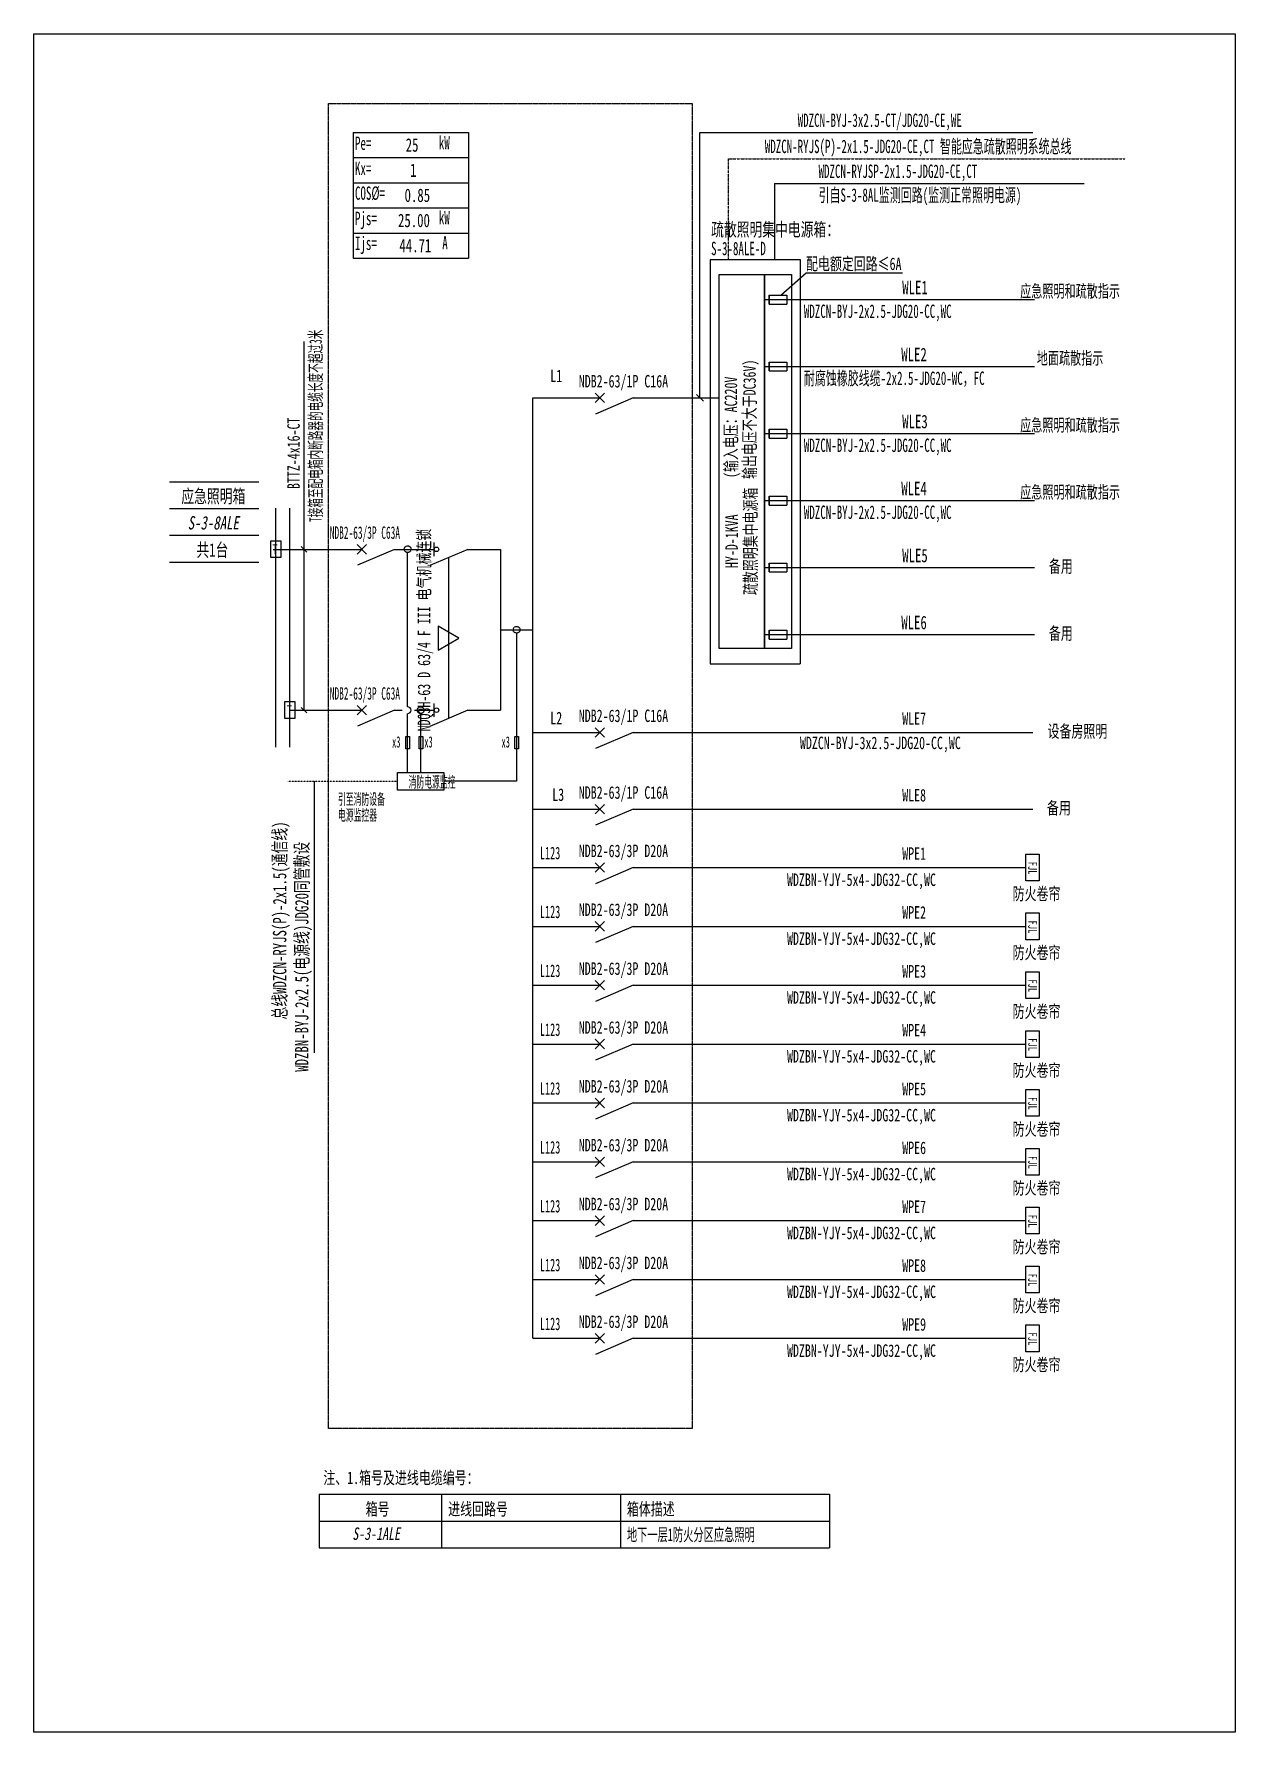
# Model space of a CAD drawing. Extents: x 251754 to 253658, y 333428 to 336121.
import ezdxf
from ezdxf.enums import TextEntityAlignment as Align

# ---------------------------------------------------------------- set-up
doc = ezdxf.new("R2010")
doc.units = 0
doc.header["$MEASUREMENT"] = 0
for name, pattern in [('_点划线L', [1.9, 1.5, -0.17, 0.06, -0.17]), ('_虚线S', [0.25, 0.125, -0.125]), ('DASH', [0.35, 0.25, -0.1]), ('DASHED', [0.75, 0.5, -0.25]), ('DIVIDE', [1.25, 0.5, -0.25, 0, -0.25, 0, -0.25])]:
    doc.linetypes.add(name, pattern=pattern)
for name, color, linetype in [('D_E_Eqpm(强电设备)', 100, 'Continuous'), ('D_E_Eqpm（强电设备）', 100, 'Continuous'), ('D_E_Text(强电文字)', 51, 'Continuous'), ('D_E_Text（强电文字）', 51, 'Continuous'), ('D_E_Wire(强电线缆)', 10, 'Continuous'), ('D_E_Wire（强电线缆）', 10, 'Continuous'), ('D_El_Wire（弱电线缆）', 10, 'Continuous'), ('D_T_TableDim（表格尺寸）', 255, 'Continuous'), ('DQ_Eqpm', 100, 'Continuous'), ('FL04GGFW_E72-配电箱系统图-塔楼部分$0$D_E_Eqpm（强电设备）', 100, 'Continuous'), ('FL09U293_E72-地下室配电箱系统图$0$D_E_Eqpm（强电设备）', 100, 'Continuous'), ('FL09U293_E72-地下室配电箱系统图$0$D_E_Text（强电文字）', 51, 'Continuous'), ('FL09U293_E72-地下室配电箱系统图$0$D_T_TableDim（表格尺寸）', 255, 'Continuous'), ('系统图', 220, 'Continuous')]:
    doc.layers.add(name, color=color, linetype=linetype)
doc.styles.add('FL09U293_E72-地下室配电箱系统图$0$FL04GGFW_E72-配电箱系统图-塔楼部分$0$电气', font='', dxfattribs={"width": 0.7})
doc.styles.add('FL09U293_E72-地下室配电箱系统图$0$FL04GGFW_E72-配电箱系统图-塔楼部分$0$电气箱', font='simhei.ttf', dxfattribs={"width": 0.8, "oblique": 10})
doc.styles.add('FL09U293_E72-地下室配电箱系统图$0$电气', font='', dxfattribs={"width": 0.7})
doc.styles.add('FL09U293_E72-地下室配电箱系统图$0$电气箱', font='simhei.ttf', dxfattribs={"width": 0.8, "oblique": 10})
doc.styles.add('HZ', font='', dxfattribs={"width": 0.7, "height": 400})
doc.styles.add('电气', font='', dxfattribs={"width": 0.7})
doc.styles.get('FL09U293_E72-地下室配电箱系统图$0$FL04GGFW_E72-配电箱系统图-塔楼部分$0$电气').set_extended_font_data('SimSun')
doc.styles.get('FL09U293_E72-地下室配电箱系统图$0$电气').set_extended_font_data('SimSun')
doc.styles.get('HZ').set_extended_font_data('SimSun')
doc.styles.get('电气').set_extended_font_data('SimSun')

msp = doc.modelspace()

# ---------------------------------------------------------------- linework, layer by layer
at = {"layer": 'D_E_Eqpm(强电设备)'}
for p, q in [((252643.5, 335536.5, 0), (252658.5, 335551.6, 0)), ((252658.5, 335536.5, 0), (252643.5, 335551.6, 0)), ((252704.1, 335544, 0), (252644.2, 335518.3, 0)), ((252266.3, 335296.3, 0), (252281.3, 335311.3, 0)), ((252281.3, 335296.3, 0), (252266.3, 335311.3, 0)), ((252388.5, 335293.2, 0), (252388.5, 335314.4, 0)), ((252266.3, 335041.3, 0), (252281.3, 335056.3, 0)), ((252281.3, 335041.3, 0), (252266.3, 335056.3, 0)), ((252388.5, 335038.2, 0), (252388.5, 335059.4, 0)), ((252643.5, 335006, 0), (252658.5, 335021, 0)), ((252658.5, 335006, 0), (252643.5, 335021, 0)), ((252704.1, 335013.5, 0), (252644.2, 334987.8, 0)), ((252643.5, 334884.3, 0), (252658.5, 334899.4, 0)), ((252658.5, 334884.3, 0), (252643.5, 334899.4, 0)), ((252704.1, 334891.9, 0), (252644.2, 334866.2, 0)), ((252643.5, 334791.8, 0), (252658.5, 334806.9, 0)), ((252658.5, 334791.8, 0), (252643.5, 334806.9, 0)), ((252704.1, 334799.3, 0), (252644.2, 334773.6, 0)), ((252643.5, 334698.5, 0), (252658.5, 334713.5, 0)), ((252658.5, 334698.5, 0), (252643.5, 334713.5, 0)), ((252704.1, 334706, 0), (252644.2, 334680.3, 0)), ((252643.5, 334605.2, 0), (252658.5, 334620.2, 0)), ((252658.5, 334605.2, 0), (252643.5, 334620.2, 0)), ((252704.1, 334612.7, 0), (252644.2, 334587, 0)), ((252643.5, 334511.9, 0), (252658.5, 334526.9, 0)), ((252658.5, 334511.9, 0), (252643.5, 334526.9, 0)), ((252704.1, 334519.4, 0), (252644.2, 334493.7, 0)), ((252643.5, 334418.5, 0), (252658.5, 334433.6, 0)), ((252658.5, 334418.5, 0), (252643.5, 334433.6, 0)), ((252704.1, 334426.1, 0), (252644.2, 334400.3, 0)), ((252643.5, 334325.2, 0), (252658.5, 334340.2, 0)), ((252658.5, 334325.2, 0), (252643.5, 334340.2, 0)), ((252704.1, 334332.7, 0), (252644.2, 334307, 0)), ((252643.5, 334231.9, 0), (252658.5, 334246.9, 0)), ((252658.5, 334231.9, 0), (252643.5, 334246.9, 0)), ((252704.1, 334239.4, 0), (252644.2, 334213.7, 0)), ((252643.5, 334138.6, 0), (252658.5, 334153.6, 0)), ((252658.5, 334138.6, 0), (252643.5, 334153.6, 0)), ((252704.1, 334146.1, 0), (252644.2, 334120.4, 0)), ((252643.5, 334045.2, 0), (252658.5, 334060.3, 0)), ((252658.5, 334045.2, 0), (252643.5, 334060.3, 0)), ((252704.1, 334052.8, 0), (252644.2, 334027.1, 0))]:
    msp.add_line(p, q, dxfattribs=at)
for centre in [(252392.1, 335303.8, 0), (252392.1, 335048.8, 0)]:
    msp.add_circle(centre, 3.61, dxfattribs=at)
at = {"layer": 'D_E_Eqpm（强电设备）'}
for p, q in [((252840.3, 335146.6, 0), (252840.3, 335739.6, 0)), ((252840.3, 335739.6, 0), (252912.3, 335739.6, 0)), ((252912.3, 335739.6, 0), (252912.3, 335146.6, 0)), ((252441.6, 335303.8, 0), (252381.7, 335278.1, 0)), ((252427.7, 335163, 0), (252395, 335181.9, 0)), ((252395, 335181.9, 0), (252395, 335144, 0)), ((252395, 335144, 0), (252427.7, 335163, 0)), ((252912.3, 335146.6, 0), (252840.3, 335146.6, 0)), ((252441.6, 335048.8, 0), (252381.7, 335023.1, 0))]:
    msp.add_line(p, q, dxfattribs=at)
at = {"layer": 'D_E_Eqpm（强电设备）', "linetype": 'DASH'}
msp.add_line((252411.6, 335036, 0), (252411.6, 335290.9, 0), dxfattribs=at)
at = {"layer": 'D_E_Eqpm（强电设备）', "elevation": 0}
for points in [[(253347.6, 334820.6), (253347.6, 334778.1), (253326.3, 334778.1), (253326.3, 334820.6)], [(253347.6, 334727.3), (253347.6, 334684.8), (253326.3, 334684.8), (253326.3, 334727.3)], [(253347.6, 334633.9), (253347.6, 334591.5), (253326.3, 334591.5), (253326.3, 334633.9)], [(253347.6, 334540.6), (253347.6, 334498.1), (253326.3, 334498.1), (253326.3, 334540.6)], [(253347.6, 334447.3), (253347.6, 334404.8), (253326.3, 334404.8), (253326.3, 334447.3)], [(253347.6, 334354), (253347.6, 334311.5), (253326.3, 334311.5), (253326.3, 334354)], [(253347.6, 334260.7), (253347.6, 334218.2), (253326.3, 334218.2), (253326.3, 334260.7)], [(253347.6, 334167.3), (253347.6, 334124.8), (253326.3, 334124.8), (253326.3, 334167.3)], [(253347.6, 334074), (253347.6, 334031.5), (253326.3, 334031.5), (253326.3, 334074)]]:
    msp.add_lwpolyline(points, close=True, dxfattribs=at)
at = {"layer": 'D_E_Text(强电文字)', "color": 51}
for p, q in [((252182.1, 335048.8, 0), (252182.1, 335633.2, 0)), ((252177.7, 335308.2, 0), (252186.6, 335299.4, 0)), ((252177.7, 335053.2, 0), (252186.6, 335044.4, 0)), ((252198.2, 334936.1, 0), (252198.2, 334505.2, 0))]:
    msp.add_line(p, q, dxfattribs=at)
at = {"layer": 'D_E_Text（强电文字）'}
for p, q in [((252260.2, 335964.8, 0), (252442.9, 335964.8, 0)), ((252260.2, 335964.8, 0), (252260.2, 335765.6, 0)), ((252442.9, 335964.8, 0), (252442.9, 335765.6, 0)), ((252809.8, 335964.8, 0), (253337.2, 335964.8, 0)), ((252809.8, 335544, 0), (252809.8, 335964.8, 0)), ((252260.2, 335925, 0), (252442.9, 335925, 0)), ((252260.2, 335885.1, 0), (252442.9, 335885.1, 0)), ((252260.2, 335845.3, 0), (252442.9, 335845.3, 0)), ((252260.2, 335805.4, 0), (252442.9, 335805.4, 0)), ((252260.2, 335765.6, 0), (252442.9, 335765.6, 0)), ((252938.2, 335707, 0), (252978.4, 335742.1, 0)), ((252978.4, 335742.1, 0), (253130.6, 335742.1, 0)), ((252804.4, 335549.5, 0), (252815.2, 335538.6, 0))]:
    msp.add_line(p, q, dxfattribs=at)
at = {"layer": 'D_E_Wire(强电线缆)'}
for p, q in [((252137.2, 334990.3, 0), (252137.2, 335369.3, 0)), ((252133.2, 335303.8, 0), (252273.8, 335303.8, 0)), ((252325.8, 335303.8, 0), (252388.5, 335303.8, 0)), ((252441.6, 335303.8, 0), (252493.5, 335303.8, 0)), ((252325.8, 335048.8, 0), (252337.8, 335048.8, 0)), ((252357.5, 335048.8, 0), (252388.5, 335048.8, 0)), ((252441.6, 335048.8, 0), (252493.5, 335048.8, 0))]:
    msp.add_line(p, q, dxfattribs=at)
at = {"layer": 'D_E_Wire(强电线缆)', "linetype": 'DASH'}
for p, q in [((252159.8, 334990.3, 0), (252159.8, 335369.3, 0)), ((252159.8, 335048.8, 0), (252273.8, 335048.8, 0))]:
    msp.add_line(p, q, dxfattribs=at)
at = {"layer": 'D_E_Wire（强电线缆）', "color": 10}
for p, q in [((252927.9, 335883.8, 0), (252927.9, 335762.8, 0)), ((252927.9, 335883.8, 0), (253419, 335883.8, 0)), ((252912.3, 335699.9, 0), (253340.3, 335699.9, 0)), ((252912.3, 335593.7, 0), (253340.3, 335593.7, 0)), ((252912.3, 335487.4, 0), (253340.3, 335487.4, 0)), ((252912.3, 335381.2, 0), (253340.3, 335381.2, 0)), ((252912.3, 335275, 0), (253340.3, 335275, 0)), ((252912.3, 335168.7, 0), (253340.3, 335168.7, 0))]:
    msp.add_line(p, q, dxfattribs=at)
at = {"layer": 'D_E_Wire（强电线缆）'}
for p, q in [((252544.8, 334052.8, 0), (252544.8, 335544, 0)), ((252544.8, 335544, 0), (252651, 335544, 0)), ((252704.1, 335544, 0), (252840.3, 335544, 0)), ((252493.5, 335303.8, 0), (252493.5, 335048.8, 0)), ((252493.5, 335176.3, 0), (252544.8, 335176.3, 0)), ((252519.1, 335171, 0), (252519.1, 334936.1, 0)), ((252367, 335043.5, 0), (252367, 334950.2, 0)), ((252343.6, 335007.2, 0), (252349.2, 335007.2, 0)), ((252343.6, 334987.5, 0), (252343.6, 335007.2, 0)), ((252349.2, 335007.2, 0), (252349.2, 334987.5, 0)), ((252364.6, 335007.2, 0), (252370.2, 335007.2, 0)), ((252364.6, 334987.5, 0), (252364.6, 335007.2, 0)), ((252370.2, 335007.2, 0), (252370.2, 334987.5, 0)), ((252516.5, 335007.2, 0), (252522.1, 335007.2, 0)), ((252516.5, 334987.5, 0), (252516.5, 335007.2, 0)), ((252522.1, 335007.2, 0), (252522.1, 334987.5, 0)), ((252544.8, 335013.5, 0), (252651, 335013.5, 0)), ((252704.1, 335013.5, 0), (253337.2, 335013.5, 0)), ((252349.2, 334987.5, 0), (252343.6, 334987.5, 0)), ((252370.2, 334987.5, 0), (252364.6, 334987.5, 0)), ((252522.1, 334987.5, 0), (252516.5, 334987.5, 0)), ((252544.8, 334891.9, 0), (252651, 334891.9, 0)), ((252704.1, 334891.9, 0), (253337.2, 334891.9, 0)), ((252544.8, 334799.3, 0), (252651, 334799.3, 0)), ((252704.1, 334799.3, 0), (253326.3, 334799.3, 0)), ((252544.8, 334706, 0), (252651, 334706, 0)), ((252704.1, 334706, 0), (253326.3, 334706, 0)), ((252544.8, 334612.7, 0), (252651, 334612.7, 0)), ((252704.1, 334612.7, 0), (253326.3, 334612.7, 0)), ((252544.8, 334519.4, 0), (252651, 334519.4, 0)), ((252704.1, 334519.4, 0), (253326.3, 334519.4, 0)), ((252544.8, 334426.1, 0), (252651, 334426.1, 0)), ((252704.1, 334426.1, 0), (253326.3, 334426.1, 0)), ((252544.8, 334332.7, 0), (252651, 334332.7, 0)), ((252704.1, 334332.7, 0), (253326.3, 334332.7, 0)), ((252544.8, 334239.4, 0), (252651, 334239.4, 0)), ((252704.1, 334239.4, 0), (253326.3, 334239.4, 0)), ((252544.8, 334146.1, 0), (252651, 334146.1, 0)), ((252704.1, 334146.1, 0), (253326.3, 334146.1, 0)), ((252544.8, 334052.8, 0), (252651, 334052.8, 0)), ((252704.1, 334052.8, 0), (253326.3, 334052.8, 0))]:
    msp.add_line(p, q, dxfattribs=at)
at = {"layer": 'D_E_Wire（强电线缆）', "linetype": '_点划线L'}
for p, q in [((252346.4, 335054.1, 0), (252346.4, 335298.8, 0)), ((252346.4, 334950.2, 0), (252346.4, 335043.5, 0)), ((252330.3, 334950.2, 0), (252403.7, 334950.2, 0)), ((252330.3, 334921.9, 0), (252330.3, 334950.2, 0)), ((252403.7, 334950.2, 0), (252403.7, 334921.9, 0)), ((252403.7, 334921.9, 0), (252330.3, 334921.9, 0)), ((252519.1, 334936.1, 0), (252403.7, 334936.1, 0))]:
    msp.add_line(p, q, dxfattribs=at)
at = {"layer": 'D_E_Wire（强电线缆）', "linetype": '_虚线S'}
msp.add_line((252155.8, 334936.1, 0), (252330.3, 334936.1, 0), dxfattribs=at)
at = {"layer": 'D_E_Wire（强电线缆）', "linetype": '_点划线L'}
for centre in [(252346.4, 335304.1, 0), (252519.1, 335176.3, 0), (252367, 335048.8, 0)]:
    msp.add_circle(centre, 5.31, dxfattribs=at)
at = {"layer": 'D_E_Wire（强电线缆）'}
msp.add_arc((252346.4, 335048.8, 0), 5.31, 270, 90, dxfattribs=at)
at = {"layer": 'D_El_Wire（弱电线缆）', "color": 200, "linetype": 'DIVIDE'}
for q in [(253484, 335923.2, 0), (252854.4, 335762.8, 0)]:
    msp.add_line((252854.4, 335923.2, 0), q, dxfattribs=at)
at = {"layer": 'D_T_TableDim（表格尺寸）', "linetype": 'DASHED'}
for p, q in [((252220.8, 333910, 0), (252220.8, 336010.5, 0)), ((252220.8, 336010.5, 0), (252797.6, 336010.5, 0)), ((252797.6, 336010.5, 0), (252797.6, 333910, 0)), ((252797.6, 333910, 0), (252220.8, 333910, 0))]:
    msp.add_line(p, q, dxfattribs=at)
at = {"layer": 'D_T_TableDim（表格尺寸）', "linetype": 'DASH'}
for p, q in [((252968.9, 335762.8, 0), (252826.1, 335762.8, 0)), ((252826.1, 335762.8, 0), (252826.1, 335122.3, 0)), ((252968.9, 335122.3, 0), (252968.9, 335762.8, 0)), ((252826.1, 335122.3, 0), (252968.9, 335122.3, 0))]:
    msp.add_line(p, q, dxfattribs=at)
at = {"layer": 'DQ_Eqpm'}
for p, q in [((252145.7, 335316.8, 0), (252128.7, 335316.8, 0)), ((252128.7, 335316.8, 0), (252128.7, 335291.3, 0)), ((252145.7, 335291.3, 0), (252145.7, 335316.8, 0)), ((252128.7, 335291.3, 0), (252145.7, 335291.3, 0)), ((252168.3, 335061.8, 0), (252151.3, 335061.8, 0)), ((252151.3, 335061.8, 0), (252151.3, 335036.3, 0)), ((252168.3, 335036.3, 0), (252168.3, 335061.8, 0)), ((252151.3, 335036.3, 0), (252168.3, 335036.3, 0))]:
    msp.add_line(p, q, dxfattribs=at)
at = {"layer": 'FL04GGFW_E72-配电箱系统图-塔楼部分$0$D_E_Eqpm（强电设备）'}
for p, q in [((252912.2, 335146.6, 0), (252912.3, 335739.6, 0)), ((252912.3, 335739.6, 0), (252954.8, 335739.6, 0)), ((252954.8, 335739.6, 0), (252954.7, 335146.6, 0)), ((252919.3, 335707, 0), (252947.7, 335707, 0)), ((252919.3, 335707, 0), (252919.3, 335707, 0)), ((252919.3, 335707, 0), (252919.3, 335692.8, 0)), ((252919.3, 335692.8, 0), (252919.3, 335707, 0)), ((252947.7, 335707, 0), (252947.7, 335692.8, 0)), ((252919.3, 335692.8, 0), (252947.7, 335692.8, 0)), ((252919.3, 335692.8, 0), (252919.3, 335692.8, 0)), ((252919.3, 335600.7, 0), (252947.7, 335600.7, 0)), ((252919.3, 335600.7, 0), (252919.3, 335600.7, 0)), ((252919.3, 335600.7, 0), (252919.3, 335586.6, 0)), ((252919.3, 335586.6, 0), (252919.3, 335600.7, 0)), ((252947.7, 335600.7, 0), (252947.7, 335586.6, 0)), ((252919.3, 335586.6, 0), (252947.7, 335586.6, 0)), ((252919.3, 335586.6, 0), (252919.3, 335586.6, 0)), ((252919.3, 335494.5, 0), (252947.7, 335494.5, 0)), ((252919.3, 335494.5, 0), (252919.3, 335494.5, 0)), ((252919.3, 335494.5, 0), (252919.3, 335480.3, 0)), ((252919.3, 335480.3, 0), (252919.3, 335494.5, 0)), ((252947.7, 335494.5, 0), (252947.7, 335480.3, 0)), ((252919.3, 335480.3, 0), (252947.7, 335480.3, 0)), ((252919.3, 335480.3, 0), (252919.3, 335480.3, 0)), ((252919.3, 335388.3, 0), (252947.7, 335388.3, 0)), ((252919.3, 335388.3, 0), (252919.3, 335388.3, 0)), ((252919.3, 335388.3, 0), (252919.3, 335374.1, 0)), ((252919.3, 335374.1, 0), (252919.3, 335388.3, 0)), ((252947.7, 335388.3, 0), (252947.7, 335374.1, 0)), ((252919.3, 335374.1, 0), (252947.7, 335374.1, 0)), ((252919.3, 335374.1, 0), (252919.3, 335374.1, 0)), ((252919.3, 335282, 0), (252947.7, 335282, 0)), ((252919.3, 335282, 0), (252919.3, 335282, 0)), ((252919.3, 335282, 0), (252919.3, 335267.9, 0)), ((252919.3, 335267.9, 0), (252919.3, 335282, 0)), ((252947.7, 335282, 0), (252947.7, 335267.9, 0)), ((252919.3, 335267.9, 0), (252947.7, 335267.9, 0)), ((252919.3, 335267.9, 0), (252919.3, 335267.9, 0)), ((252919.3, 335175.8, 0), (252947.7, 335175.8, 0)), ((252919.3, 335175.8, 0), (252919.3, 335175.8, 0)), ((252919.3, 335175.8, 0), (252919.3, 335161.6, 0)), ((252919.3, 335161.6, 0), (252919.3, 335175.8, 0)), ((252947.7, 335175.8, 0), (252947.7, 335161.6, 0)), ((252954.7, 335146.6, 0), (252912.2, 335146.6, 0)), ((252919.3, 335161.6, 0), (252947.7, 335161.6, 0)), ((252919.3, 335161.6, 0), (252919.3, 335161.6, 0))]:
    msp.add_line(p, q, dxfattribs=at)
at = {"layer": 'FL09U293_E72-地下室配电箱系统图$0$D_E_Eqpm（强电设备）'}
for p, q in [((252325.8, 335303.8, 0), (252267, 335278.6, 0)), ((252325.8, 335048.8, 0), (252267, 335023.6, 0))]:
    msp.add_line(p, q, dxfattribs=at)
at = {"layer": 'FL09U293_E72-地下室配电箱系统图$0$D_T_TableDim（表格尺寸）'}
for p, q in [((251968.9, 335411.1, 0), (252110.5, 335411.1, 0)), ((251968.9, 335368.6, 0), (252110.5, 335368.6, 0)), ((251968.9, 335326.2, 0), (252110.5, 335326.2, 0)), ((251968.9, 335283.7, 0), (252110.5, 335283.7, 0))]:
    msp.add_line(p, q, dxfattribs=at)
at = {"layer": 'FL09U293_E72-地下室配电箱系统图$0$D_T_TableDim（表格尺寸）', "ltscale": 3.5}
for p, q in [((252206.1, 333805.5, 0), (253015.1, 333805.5, 0)), ((252206.1, 333805.5, 0), (252206.1, 333720.5, 0)), ((252400, 333805.5, 0), (252400, 333720.5, 0)), ((252683.6, 333805.5, 0), (252683.6, 333720.5, 0)), ((253015.1, 333805.5, 0), (253015.1, 333720.5, 0)), ((252206.1, 333763, 0), (253015.1, 333763, 0)), ((252206.1, 333763, 0), (253015.1, 333763, 0)), ((252206.1, 333720.5, 0), (253015.1, 333720.5, 0))]:
    msp.add_line(p, q, dxfattribs=at)
at = {"layer": '系统图', "ltscale": 9973.992009}
msp.add_lwpolyline([(251754, 336121), (253658, 336121), (253658, 333428.5), (251754, 333428.5)], close=True, dxfattribs=at)

# ---------------------------------------------------------------- texts
at = {"layer": 'D_E_Eqpm（强电设备）', "color": 51, "style": '电气', "width": 0.7}
for p in [(253337.1, 334798.4, 0), (253337.1, 334705.1, 0), (253337.1, 334611.8, 0), (253337.1, 334518.5, 0), (253337.1, 334425.1, 0), (253337.1, 334331.8, 0), (253337.1, 334238.5, 0), (253337.1, 334145.2, 0), (253337.1, 334051.9, 0)]:
    msp.add_text('FJL', height=14.16, rotation=270, dxfattribs=at).set_placement(p, align=Align.MIDDLE)
at = {"layer": 'D_E_Text(强电文字)', "color": 51, "style": '电气'}
for s, height, width, p in [('疏散照明集中电源箱：', 21.25, 0.7, (252827.4, 335800.4, 0)), ('L1', 19.83, 0.7, (252572.5, 335568.9, 0)), ('NDB2-63/1P C16A', 19.831, 0.7, (252617.7, 335560.5, 0)), ('备用', 19.83, 0.7, (253362.9, 335266.9, 0)), ('备用', 19.83, 0.7, (253362.9, 335160.7, 0)), ('L2', 19.83, 0.7, (252572.5, 335026.4, 0)), ('NDB2-63/1P C16A', 19.831, 0.7, (252617.7, 335030, 0)), ('WLE7', 19.83, 0.7, (253130.4, 335025.7, 0)), ('设备房照明', 19.83, 0.7, (253360.8, 335005.5, 0)), ('WDZCN-BYJ-3x2.5-JDG20-CC,WC ', 19.831, 0.7, (252968.3, 334987, 0)), ('L3', 19.83, 0.7, (252575.6, 334904.9, 0)), ('NDB2-63/1P C16A', 19.831, 0.7, (252617.7, 334908.3, 0)), ('WLE8', 19.83, 0.7, (253130.4, 334904, 0)), ('备用', 19.83, 0.7, (253359.9, 334883.8, 0)), ('L123', 19.83, 0.6, (252556, 334812.4, 0)), ('NDB2-63/3P D20A', 19.831, 0.7, (252617.7, 334815.8, 0)), ('WPE1', 19.83, 0.7, (253130.4, 334811.5, 0)), ('WDZBN-YJY-5x4-JDG32-CC,WC ', 19.831, 0.7, (252947.8, 334770, 0)), ('防火卷帘', 19.83, 0.7, (253305.4, 334747.8, 0)), ('L123', 19.83, 0.6, (252556, 334719.1, 0)), ('NDB2-63/3P D20A', 19.831, 0.7, (252617.7, 334722.5, 0)), ('WPE2', 19.83, 0.7, (253130.4, 334718.2, 0)), ('WDZBN-YJY-5x4-JDG32-CC,WC ', 19.831, 0.7, (252947.8, 334676.6, 0)), ('防火卷帘', 19.83, 0.7, (253305.4, 334654.5, 0)), ('L123', 19.83, 0.6, (252556, 334625.7, 0)), ('NDB2-63/3P D20A', 19.831, 0.7, (252617.7, 334629.1, 0)), ('WPE3', 19.83, 0.7, (253130.4, 334624.8, 0)), ('WDZBN-YJY-5x4-JDG32-CC,WC ', 19.831, 0.7, (252947.8, 334583.3, 0)), ('防火卷帘', 19.83, 0.7, (253305.4, 334561.2, 0)), ('L123', 19.83, 0.6, (252556, 334532.4, 0)), ('NDB2-63/3P D20A', 19.831, 0.7, (252617.7, 334535.8, 0)), ('WPE4', 19.83, 0.7, (253130.4, 334531.5, 0)), ('WDZBN-YJY-5x4-JDG32-CC,WC ', 19.831, 0.7, (252947.8, 334490, 0)), ('防火卷帘', 19.83, 0.7, (253305.4, 334467.8, 0)), ('NDB2-63/3P D20A', 19.831, 0.7, (252617.7, 334442.5, 0)), ('L123', 19.83, 0.6, (252556, 334439.1, 0)), ('WPE5', 19.83, 0.7, (253130.4, 334438.2, 0)), ('WDZBN-YJY-5x4-JDG32-CC,WC ', 19.831, 0.7, (252947.8, 334396.7, 0)), ('防火卷帘', 19.83, 0.7, (253305.4, 334374.5, 0)), ('L123', 19.83, 0.6, (252556, 334345.8, 0)), ('NDB2-63/3P D20A', 19.831, 0.7, (252617.7, 334349.2, 0)), ('WPE6', 19.83, 0.7, (253130.4, 334344.9, 0)), ('WDZBN-YJY-5x4-JDG32-CC,WC ', 19.831, 0.7, (252947.8, 334303.3, 0)), ('防火卷帘', 19.83, 0.7, (253305.4, 334281.2, 0)), ('NDB2-63/3P D20A', 19.831, 0.7, (252617.7, 334255.9, 0)), ('L123', 19.83, 0.6, (252556, 334252.4, 0)), ('WPE7', 19.83, 0.7, (253130.4, 334251.5, 0)), ('WDZBN-YJY-5x4-JDG32-CC,WC ', 19.831, 0.7, (252947.8, 334210, 0)), ('防火卷帘', 19.83, 0.7, (253305.4, 334187.9, 0)), ('L123', 19.83, 0.6, (252556, 334159.1, 0)), ('NDB2-63/3P D20A', 19.831, 0.7, (252617.7, 334162.5, 0)), ('WPE8', 19.83, 0.7, (253130.4, 334158.2, 0)), ('WDZBN-YJY-5x4-JDG32-CC,WC ', 19.831, 0.7, (252947.8, 334116.7, 0)), ('防火卷帘', 19.83, 0.7, (253305.4, 334094.5, 0)), ('L123', 19.83, 0.6, (252556, 334065.8, 0)), ('NDB2-63/3P D20A', 19.831, 0.7, (252617.7, 334069.2, 0)), ('WPE9', 19.83, 0.7, (253130.4, 334064.9, 0)), ('WDZBN-YJY-5x4-JDG32-CC,WC ', 19.831, 0.7, (252947.8, 334023.4, 0)), ('防火卷帘', 19.83, 0.7, (253305.4, 334001.2, 0))]:
    msp.add_text(s, height=height, dxfattribs=dict(at, width=width)).set_placement(p)
at = {"layer": 'D_E_Text(强电文字)', "color": 51, "style": '电气', "width": 0.65}
for s, p in [('应急照明和疏散指示', (253396.5, 335713.7, 0)), ('地面疏散指示', (253396.5, 335607.5, 0)), ('应急照明和疏散指示', (253396.5, 335501.2, 0)), ('应急照明和疏散指示', (253396.5, 335395, 0))]:
    msp.add_text(s, height=19.83, dxfattribs=at).set_placement(p, align=Align.MIDDLE)
at = {"layer": 'D_E_Text(强电文字)', "color": 51, "style": '电气'}
for s, width, p in [('T接箱至配电箱内断路器的电缆长度不超过3米', 0.55, (252210.3, 335347.2, 0)), ('BTTZ-4x16-CT', 0.7, (252175.4, 335399.4, 0))]:
    msp.add_text(s, height=19.831, rotation=90, dxfattribs=dict(at, width=width)).set_placement(p)
at = {"layer": 'D_E_Text(强电文字)', "style": 'FL09U293_E72-地下室配电箱系统图$0$FL04GGFW_E72-配电箱系统图-塔楼部分$0$电气', "width": 0.7}
for s, p in [('应急照明箱', (252038.3, 335388.4, 0)), ('共1台', (252036.8, 335303.4, 0))]:
    msp.add_text(s, height=21.25, dxfattribs=at).set_placement(p, align=Align.MIDDLE)
at = {"layer": 'D_E_Text(强电文字)', "style": 'FL09U293_E72-地下室配电箱系统图$0$FL04GGFW_E72-配电箱系统图-塔楼部分$0$电气箱', "oblique": 10, "width": 0.7}
msp.add_text('S-3-8ALE', height=21.25, dxfattribs=at).set_placement((252038.3, 335345.9, 0), align=Align.MIDDLE)
at = {"layer": 'D_E_Text（强电文字）', "style": '电气'}
for s, height, width, p in [('WDZCN-BYJ-3x2.5-CT/JDG20-CE,WE', 21.247, 0.6, (252964.7, 335973.6, 0)), ('25', 21.25, 0.7, (252343.3, 335934.3, 0)), ('1', 21.2, 0.7, (252350.4, 335894.4, 0)), (' 0.85', 21.25, 0.7, (252331.4, 335854.6, 0)), ('WLE1', 21.25, 0.7, (253130.4, 335708.4, 0)), ('WDZCN-BYJ-2x2.5-JDG20-CC,WC', 21.247, 0.6, (252974.5, 335670.7, 0)), ('WLE2', 21.25, 0.7, (253128.9, 335602.1, 0)), ('耐腐蚀橡胶线缆-2x2.5-JDG20-WC，FC', 21.247, 0.6, (252974.5, 335564.5, 0)), ('WLE3', 21.25, 0.7, (253130.4, 335495.9, 0)), ('WDZCN-BYJ-2x2.5-JDG20-CC,WC', 21.247, 0.6, (252974.5, 335458.2, 0)), ('WLE4', 21.25, 0.7, (253128.9, 335389.7, 0)), ('WDZCN-BYJ-2x2.5-JDG20-CC,WC', 21.247, 0.6, (252974.5, 335352, 0)), ('WLE5', 21.25, 0.7, (253130.4, 335283.4, 0)), ('WLE6', 21.25, 0.7, (253128.9, 335177.2, 0))]:
    msp.add_text(s, height=height, dxfattribs=dict(at, width=width)).set_placement(p)
at = {"layer": 'D_E_Text（强电文字）', "linetype": 'Continuous', "style": '电气', "width": 0.6}
for s, height, p in [('Pe=', 21.25, (252262.9, 335937.1, 0)), ('kW', 21.25, (252395.8, 335937.9, 0)), ('Kx=', 21.25, (252262.9, 335897.2, 0)), ('COS%%C=', 21.25, (252262.9, 335858, 0)), ('Pjs=', 21.25, (252262.9, 335817.9, 0)), ('kW', 21.25, (252395.8, 335819.2, 0)), ('Ijs=', 21.25, (252262.9, 335778.5, 0)), ('A', 21.2, (252401.3, 335779.4, 0))]:
    msp.add_text(s, height=height, dxfattribs=at).set_placement(p)
at = {"layer": 'D_E_Text（强电文字）', "color": 51, "style": '电气', "width": 0.6}
for s, height, p in [('WDZCN-RYJS(P)-2x1.5-JDG20-CE,CT 智能应急疏散照明系统总线', 21.247, (252912.6, 335932.1, 0)), ('WDZCN-RYJSP-2x1.5-JDG20-CE,CT', 21.247, (252997.8, 335892.7, 0)), ('引自S-3-8AL监测回路(监测正常照明电源)', 21.247, (252997.8, 335854.9, 0)), ('S-3-8ALE-D', 21.25, (252827.4, 335770.2, 0))]:
    msp.add_text(s, height=height, dxfattribs=at).set_placement(p)
at = {"layer": 'D_E_Text（强电文字）', "color": 6, "style": '电气', "width": 0.7}
for s, p in [('25.00', (252331.1, 335814.7, 0)), ('44.71', (252333.3, 335774.9, 0))]:
    msp.add_text(s, height=21.25, dxfattribs=at).set_placement(p)
at = {"layer": 'D_E_Text（强电文字）', "style": '电气'}
for s, height, width, p in [('配电额定回路≤6A', 19.83, 0.7, (253053.6, 335757, 0)), ('NDB2-63/3P C63A', 19.831, 0.55, (252278.6, 335328.7, 0)), ('NDB2-63/3P C63A', 19.831, 0.55, (252278.6, 335073.7, 0))]:
    msp.add_text(s, height=height, dxfattribs=dict(at, width=width)).set_placement(p, align=Align.MIDDLE)
at = {"layer": 'D_E_Text（强电文字）', "color": 51, "style": '电气', "width": 0.7}
for s, height, p in [('输出电压不大于DC36V)', 19.831, (252889.5, 335510, 0)), ('(输入电压：AC220V', 19.831, (252859.9, 335497.3, 0)), ('疏散照明集中电源箱', 19.83, (252889.5, 335316.5, 0)), ('HY-D-1KVA', 19.83, (252859.9, 335316.7, 0))]:
    msp.add_text(s, height=height, rotation=90, dxfattribs=at).set_placement(p, align=Align.MIDDLE)
at = {"layer": 'D_E_Text（强电文字）', "style": '电气', "width": 0.7}
msp.add_text('NDQ3H-63 D 63/4 F III 电气机械连锁', height=19.831, rotation=90, dxfattribs=at).set_placement((252373.2, 335175.8, 0), align=Align.MIDDLE)
for s, p in [('总线WDZCN-RYJS(P)-2x1.5(通信线)', (252154.1, 334558.3)), ('WDZBN-BYJ-2x2.5(电源线)JDG20同管敷设', (252189.1, 334475.5))]:
    msp.add_text(s, height=21.247, rotation=90, dxfattribs=at).set_placement(p)
at = {"layer": 'D_E_Wire（强电线缆）', "color": 51, "linetype": 'Continuous', "style": 'HZ', "width": 0.5}
for s, p in [('x3', (252321.7, 334989.6, 0)), ('x3', (252372.8, 334989.6, 0)), ('x3', (252495.2, 334989.6, 0)), ('消防电源监控', (252347.8, 334926.1, 0)), ('引至消防设备', (252235.9, 334898.9, 0)), ('电源监控器', (252235.9, 334873.6, 0))]:
    msp.add_text(s, height=17.71, dxfattribs=at).set_placement(p)
at = {"layer": 'DQ_Eqpm', "color": 51, "style": '电气', "width": 0.8}
for p in [(252132, 335296.1, 0), (252154.6, 335041.1, 0)]:
    msp.add_text('T', height=15.6, dxfattribs=at).set_placement(p)
at = {"layer": 'FL09U293_E72-地下室配电箱系统图$0$D_E_Text（强电文字）', "style": 'FL09U293_E72-地下室配电箱系统图$0$电气'}
for s, height, width, p in [('注、1.箱号及进线电缆编号：', 19.831, 0.7, (252212.7, 333821.8, 0)), ('箱号', 19.83, 0.7, (252279.8, 333772.2, 0)), ('进线回路号', 19.83, 0.7, (252410.7, 333772.2, 0)), ('箱体描述', 19.83, 0.7, (252693.9, 333772.2, 0)), ('地下一层1防火分区应急照明', 19.831, 0.6, (252693.9, 333731.6, 0))]:
    msp.add_text(s, height=height, dxfattribs=dict(at, width=width)).set_placement(p)
at = {"layer": 'FL09U293_E72-地下室配电箱系统图$0$D_E_Text（强电文字）', "style": 'FL09U293_E72-地下室配电箱系统图$0$电气箱', "oblique": 10, "width": 0.7}
msp.add_text('S-3-1ALE', height=19.83, dxfattribs=at).set_placement((252296.5, 333743, 0), align=Align.MIDDLE)

doc.saveas('drawing.dxf')
